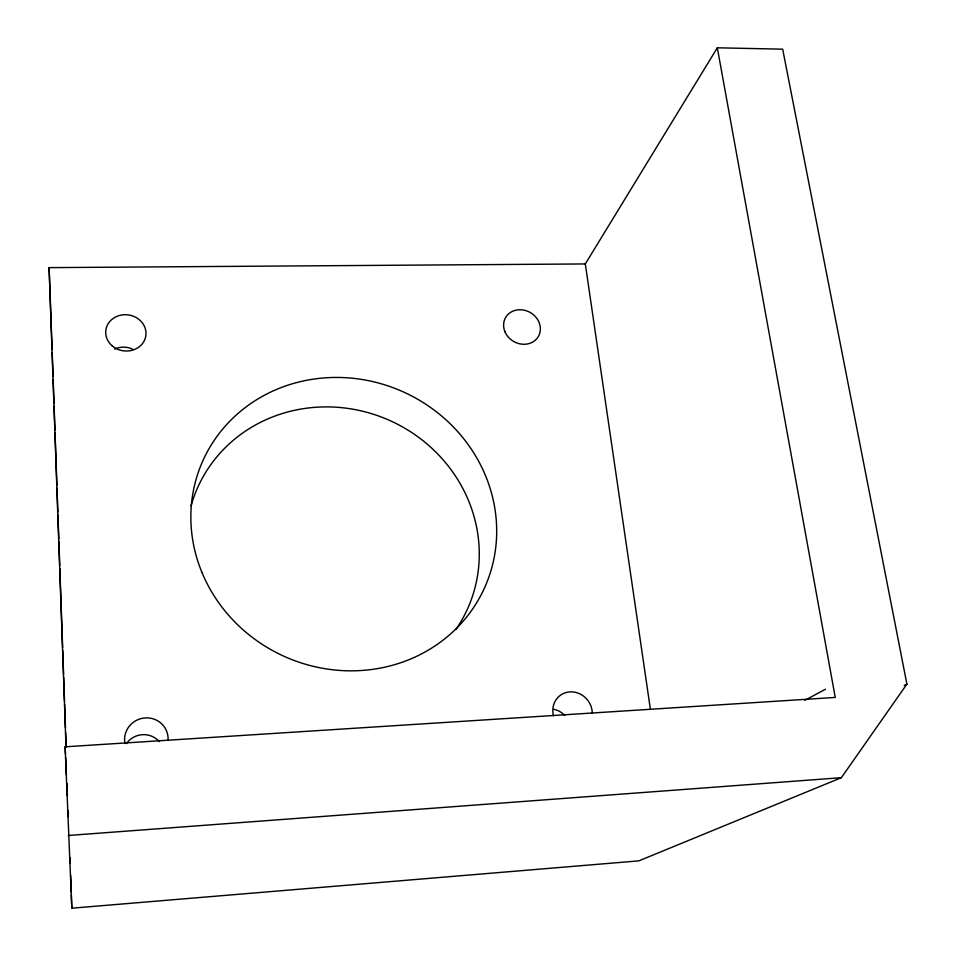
<?xml version="1.0" encoding="UTF-8"?>
<svg xmlns="http://www.w3.org/2000/svg" width="956" height="956" viewBox="0 0 956 956"><rect width="100%" height="100%" fill="white"/><g stroke="black" fill="none" stroke-linecap="round" stroke-linejoin="round"><path stroke-width="1.43" d="M650.427 709.472L585.311 263.94L717.323 47.8L782.677 49.174L906.897 684.102L841.364 777.682L638.835 860.866L71.82 908.2L65.127 746.815L835.245 697.426L717.323 47.8M804.809 700.342L825.446 689.24M904.221 685.428L906.897 684.102M68.246 835.484L841.364 777.682M66 746.66L49.103 267.632L585.311 263.94M65.127 746.815L65.474 754.272M65.606 757.248L66.418 775.125M66.824 784.063L67.374 795.978M68.055 810.867L68.318 816.83M49.103 267.632L52.114 349.645M52.222 352.621L53.058 376.449M53.166 379.436L54.002 403.265M54.11 406.24L54.946 430.08M55.054 433.056L56.894 485.182M57.002 488.169L57.838 511.998M57.946 514.973L58.782 538.802M58.89 541.789L59.738 565.617M59.834 568.593L62.618 647.535M62.726 650.522L63.574 674.35M63.67 677.326L64.518 701.166M64.626 704.142L65.462 727.97M65.617 732.439L66.143 747.341M70.039 857.556L70.242 863.519M70.66 875.433L71.246 891.817M71.353 894.792L71.82 908.2M67.314 783.968L67.422 786.955M68.258 810.831L68.366 813.819M124.901 743.194A21.821 21.271 -19.1 0 1 145.348 717.908A21.821 21.271 -19.1 0 1 168.041 740.589M114.708 349.071A19.335 17.483 7.1 0 1 132.86 349.299M126.395 743.601A20.865 20.351 -23.1 0 1 159.27 741.617M191.021 505.939A147.941 139.731 24.2 0 1 391.984 421.512A147.941 139.731 24.2 0 1 455.869 629.538M553.476 715.769A20.662 19.18 52.6 0 1 569.895 691.893A20.662 19.18 52.6 0 1 592.278 713.284M553.894 709.304A19.777 18.463 53.7 0 1 564.757 715.506M201.955 572.453A154.514 145.025 24.5 0 0 464.222 619.942A154.514 145.025 24.5 0 0 365.132 380.022A154.514 145.025 24.5 0 0 201.955 572.453M112.33 345.976A20.184 18.116 7.8 0 0 145.551 337.217A20.184 18.116 7.8 0 0 119.679 315.432A20.184 18.116 7.8 0 0 112.33 345.976M504.971 331.804A18.917 16.694 29.9 0 0 536.543 338.974A18.917 16.694 29.9 0 0 524.438 310.234A18.917 16.694 29.9 0 0 504.971 331.804"/></g></svg>
